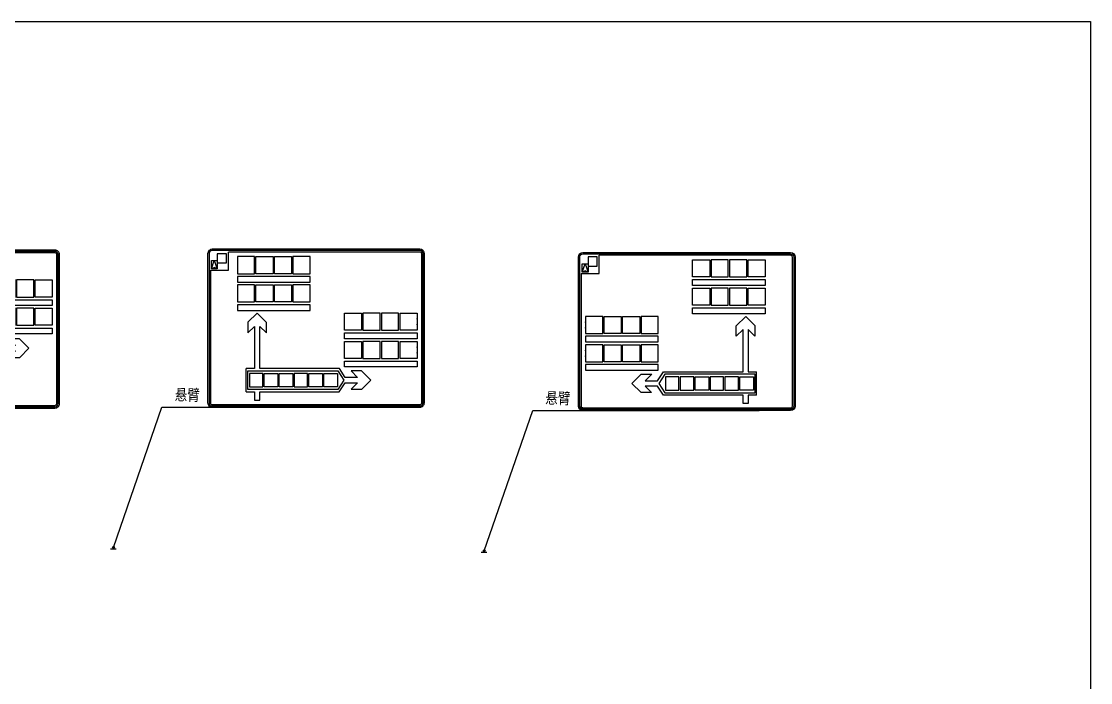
# Model space of a CAD drawing. Header units: millimetres. Extents: x 108070 to 108876, y 12470 to 12955.
# Drawn here: x 108587 to 108755.3, y 12579 to 12683.1 of the extents above; entities that cross this region are included whole.
import ezdxf

# ---------------------------------------------------------------- set-up
doc = ezdxf.new("R2010")
doc.units = ezdxf.units.MM
doc.header["$LTSCALE"] = 10
doc.layers.add('@-交通标志', color=7, linetype='CONTINUOUS')
doc.styles.add('-黑体', font='simhei.ttf', dxfattribs={"width": 0.8})

# ---------------------------------------------------------------- blocks, each defined once
blk = doc.blocks.new('A$C68AE73CF')
at = {"layer": '@-交通标志'}
for points in [[(0, 0), (460, 0, 0.414214), (470, 10), (470, 340, 0.414214), (460, 350), (0, 350, 0.414214), (-10, 340), (-10, 10, 0.414214)], [(0, 3), (460, 3, 0.414214), (467, 10), (467, 340, 0.414214), (460, 347), (0, 347, 0.414214), (-7, 340), (-7, 10, 0.414214)]]:
    blk.add_lwpolyline(points, format="xyb", close=True, dxfattribs=at)
blk.add_lwpolyline([(-4, 304), (-4, 10, 0.414214), (0, 6), (460, 6, 0.414214), (464, 10), (464, 340, 0.414214), (460, 344), (36, 344)], format="xyb", dxfattribs=at)
for points in [[(-4, 304), (36, 304), (36, 344)], [(-1.4, 306.5), (4.7, 324.9), (11.4, 306.4), (4.8, 309.4), (-1.4, 306.5)], [(224.2, 158.7), (235.8, 158.7), (128.1, 158.7), (115.4, 138.7), (87.7, 138.7), (102.2, 153.1), (79.2, 153.1), (58.3, 132.6), (78.6, 112.3), (102, 112.3), (87.8, 126.5), (115.4, 126.5), (128.4, 106.4), (224.2, 106.4), (224.2, 106.4), (224.2, 16), (235.8, 16), (235.8, 106.4), (332.1, 106.4), (345.1, 126.5), (372.7, 126.5), (358.5, 112.3), (381.9, 112.3), (402.2, 132.6), (381.3, 153.1), (358.3, 153.1), (372.8, 138.7), (345.1, 138.7), (332.4, 158.7), (235.8, 158.7)]]:
    blk.add_lwpolyline(points, dxfattribs=at)
for points in [[(11.4, 320.2), (31.4, 320.2), (31.4, 340.2), (11.4, 340.2)], [(-1.3, 325), (11.4, 325), (11.4, 306.4), (-1.3, 306.4)], [(6, 246), (44, 246), (44, 284), (6, 284)], [(85, 246), (47, 246), (47, 284), (85, 284)], [(126, 246), (88, 246), (88, 284), (126, 284)], [(129, 246), (167, 246), (167, 284), (129, 284)], [(331, 246), (293, 246), (293, 284), (331, 284)], [(334, 246), (372, 246), (372, 284), (334, 284)], [(375, 246), (413, 246), (413, 284), (375, 284)], [(454, 246), (416, 246), (416, 284), (454, 284)], [(6, 227.3), (167, 227.3), (167, 240), (6, 240)], [(454, 227.3), (293, 227.3), (293, 240), (454, 240)], [(6, 183.3), (44, 183.3), (44, 221.3), (6, 221.3)], [(85, 183.3), (47, 183.3), (47, 221.3), (85, 221.3)], [(126, 183.3), (88, 183.3), (88, 221.3), (126, 221.3)], [(129, 183.3), (167, 183.3), (167, 221.3), (129, 221.3)], [(331, 183.3), (293, 183.3), (293, 221.3), (331, 221.3)], [(334, 183.3), (372, 183.3), (372, 221.3), (334, 221.3)], [(375, 183.3), (413, 183.3), (413, 221.3), (375, 221.3)], [(454, 183.3), (416, 183.3), (416, 221.3), (454, 221.3)], [(6, 164.7), (167, 164.7), (167, 177.3), (6, 177.3)], [(454, 164.7), (293, 164.7), (293, 177.3), (454, 177.3)], [(329.3, 153), (342.3, 132.6), (329, 112.1), (131.5, 112.1), (118.2, 132.6), (131.2, 153)], [(133.1, 117.6), (163.1, 117.6), (163.1, 147.6), (133.1, 147.6)], [(196.1, 117.6), (166.1, 117.6), (166.1, 147.6), (196.1, 147.6)], [(229.1, 117.6), (199.1, 117.6), (199.1, 147.6), (229.1, 147.6)], [(232.1, 117.6), (262.1, 117.6), (262.1, 147.6), (232.1, 147.6)], [(295.1, 117.6), (265.1, 117.6), (265.1, 147.6), (295.1, 147.6)], [(328.1, 117.6), (298.1, 117.6), (298.1, 147.6), (328.1, 147.6)]]:
    blk.add_lwpolyline(points, close=True, dxfattribs=at)
for p in [(6, 196), (6, 183.3)]:
    blk.add_point(p, dxfattribs=at)
blk = doc.blocks.new('A$C62127A60')
at = {"layer": '@-交通标志'}
for points in [[(0, 0), (460, 0, 0.414214), (470, 10), (470, 340, 0.414214), (460, 350), (0, 350, 0.414214), (-10, 340), (-10, 10, 0.414214)], [(0, 3), (460, 3, 0.414214), (467, 10), (467, 340, 0.414214), (460, 347), (0, 347, 0.414214), (-7, 340), (-7, 10, 0.414214)]]:
    blk.add_lwpolyline(points, format="xyb", close=True, dxfattribs=at)
blk.add_lwpolyline([(-4, 304), (-4, 10, 0.414214), (0, 6), (460, 6, 0.414214), (464, 10), (464, 340, 0.414214), (460, 344), (36, 344)], format="xyb", dxfattribs=at)
for points in [[(-4, 304), (36, 304), (36, 344)], [(-1.4, 306.5), (4.7, 324.9), (11.4, 306.4), (4.8, 309.4), (-1.4, 306.5)], [(75.6, 34), (93.7, 34), (93.8, 34), (93.8, 16), (105.4, 16), (105.4, 34), (281.5, 34), (294.4, 54), (322, 54), (307.9, 39.8), (331.2, 39.8), (351.6, 60.1), (330.7, 80.6), (307.6, 80.6), (322.2, 66.3), (294.4, 66.3), (281.7, 86.2), (105.4, 86.2), (105.4, 179.3), (120.6, 164.9), (120.6, 188), (99.4, 208.7), (79.2, 188.4), (79.2, 164.8), (93.8, 179.3), (93.8, 86.2), (93.4, 86.2), (75.6, 86.2)], [(454, 208.7), (454, 170.7)], [(454, 146), (454, 108)], [(75.6, 34), (75.6, 86.2)], [(78.6, 80.5), (78.6, 80.5), (278.6, 80.5), (291.6, 60.1), (278.4, 39.6), (78.6, 39.6)], [(78.6, 39.6), (78.6, 80.5)]]:
    blk.add_lwpolyline(points, dxfattribs=at)
for points in [[(11.4, 320.2), (31.4, 320.2), (31.4, 340.2), (11.4, 340.2)], [(56, 296), (94, 296), (94, 334), (56, 334)], [(135, 296), (97, 296), (97, 334), (135, 334)], [(176, 296), (138, 296), (138, 334), (176, 334)], [(179, 296), (217, 296), (217, 334), (179, 334)], [(-1.3, 325), (11.4, 325), (11.4, 306.4), (-1.3, 306.4)], [(56, 277.3), (217, 277.3), (217, 290), (56, 290)], [(56, 233.3), (94, 233.3), (94, 271.3), (56, 271.3)], [(135, 233.3), (97, 233.3), (97, 271.3), (135, 271.3)], [(176, 233.3), (138, 233.3), (138, 271.3), (176, 271.3)], [(179, 233.3), (217, 233.3), (217, 271.3), (179, 271.3)], [(56, 214.7), (217, 214.7), (217, 227.3), (56, 227.3)], [(331, 170.7), (293, 170.7), (293, 208.7), (331, 208.7)], [(334, 170.7), (372, 170.7), (372, 208.7), (334, 208.7)], [(375, 170.7), (413, 170.7), (413, 208.7), (375, 208.7)], [(454, 170.7), (416, 170.7), (416, 208.7), (454, 208.7)], [(454, 152), (293, 152), (293, 164.7), (454, 164.7)], [(331, 108), (293, 108), (293, 146), (331, 146)], [(334, 108), (372, 108), (372, 146), (334, 146)], [(375, 108), (413, 108), (413, 146), (375, 146)], [(454, 108), (416, 108), (416, 146), (454, 146)], [(454, 89.3), (293, 89.3), (293, 102), (454, 102)], [(82.4, 45.1), (112.4, 45.1), (112.4, 75.1), (82.4, 75.1)], [(145.4, 45.1), (115.4, 45.1), (115.4, 75.1), (145.4, 75.1)], [(178.4, 45.1), (148.4, 45.1), (148.4, 75.1), (178.4, 75.1)], [(181.4, 45.1), (211.4, 45.1), (211.4, 75.1), (181.4, 75.1)], [(244.4, 45.1), (214.4, 45.1), (214.4, 75.1), (244.4, 75.1)], [(277.4, 45.1), (247.4, 45.1), (247.4, 75.1), (277.4, 75.1)]]:
    blk.add_lwpolyline(points, close=True, dxfattribs=at)
for p in [(454, 196), (454, 183.3), (454, 133.3), (454, 120.7)]:
    blk.add_point(p, dxfattribs=at)
blk = doc.blocks.new('A$C0D514A51')
at = {"layer": '@-交通标志'}
for p, q in [((-0.71, 0.71), (-0.71, 24.16)), ((-0.5, 0.71), (-0.5, 24.16)), ((0, 24.87), (32.69, 24.87)), ((0, 24.66), (32.69, 24.66)), ((17.27, 23.73), (19.97, 23.73)), ((17.27, 21.03), (17.27, 23.73)), ((19.97, 23.73), (19.97, 21.03)), ((20.18, 23.73), (20.18, 21.03)), ((22.88, 23.73), (20.18, 23.73)), ((22.88, 21.03), (22.88, 23.73)), ((23.09, 23.73), (23.09, 21.03)), ((25.79, 23.73), (23.09, 23.73)), ((25.79, 21.03), (25.79, 23.73)), ((26.01, 23.73), (28.71, 23.73)), ((26.01, 21.03), (26.01, 23.73)), ((28.71, 23.73), (28.71, 21.03)), ((33.18, 24.16), (33.18, 0.71)), ((33.4, 24.16), (33.4, 0.71)), ((19.97, 21.03), (17.27, 21.03)), ((17.27, 20.61), (28.71, 20.61)), ((17.27, 19.71), (17.27, 20.61)), ((20.18, 21.03), (22.88, 21.03)), ((23.09, 21.03), (25.79, 21.03)), ((28.71, 21.03), (26.01, 21.03)), ((28.71, 20.61), (28.71, 19.71)), ((28.71, 19.71), (17.27, 19.71)), ((17.27, 19.28), (19.97, 19.28)), ((17.27, 16.58), (17.27, 19.28)), ((19.97, 19.28), (19.97, 16.58)), ((20.18, 19.28), (20.18, 16.58)), ((22.88, 19.28), (20.18, 19.28)), ((22.88, 16.58), (22.88, 19.28)), ((23.09, 19.28), (23.09, 16.58)), ((25.79, 19.28), (23.09, 19.28)), ((25.79, 16.58), (25.79, 19.28)), ((26.01, 19.28), (28.71, 19.28)), ((26.01, 16.58), (26.01, 19.28)), ((28.71, 19.28), (28.71, 16.58)), ((19.97, 16.58), (17.27, 16.58)), ((17.27, 16.15), (28.71, 16.15)), ((17.27, 15.25), (17.27, 16.15)), ((28.71, 15.25), (17.27, 15.25)), ((20.18, 16.58), (22.88, 16.58)), ((23.09, 16.58), (25.79, 16.58)), ((28.71, 16.58), (26.01, 16.58)), ((28.71, 16.15), (28.71, 15.25)), ((0.43, 14.83), (0.43, 12.13)), ((0.43, 14.83), (0.43, 12.13)), ((3.13, 14.83), (0.43, 14.83)), ((3.13, 12.13), (3.13, 14.83)), ((3.34, 14.83), (6.04, 14.83)), ((3.34, 12.13), (3.34, 14.83)), ((6.04, 14.83), (6.04, 12.13)), ((6.25, 14.83), (8.95, 14.83)), ((6.25, 12.13), (6.25, 14.83)), ((8.95, 14.83), (8.95, 12.13)), ((9.17, 14.83), (9.17, 12.13)), ((11.87, 14.83), (9.17, 14.83)), ((11.87, 12.13), (11.87, 14.83)), ((24.12, 13.36), (25.62, 14.83)), ((25.62, 14.83), (27.06, 13.39)), ((0.43, 12.13), (3.13, 12.13)), ((6.04, 12.13), (3.34, 12.13)), ((8.95, 12.13), (6.25, 12.13)), ((9.17, 12.13), (11.87, 12.13)), ((24.12, 11.71), (24.12, 13.36)), ((25.2, 12.74), (24.12, 11.71)), ((25.2, 6.12), (25.2, 12.74)), ((26.02, 12.74), (26.02, 6.12)), ((27.06, 11.71), (26.02, 12.74)), ((27.06, 13.39), (27.06, 11.71)), ((0.43, 11.7), (0.43, 10.8)), ((11.87, 11.7), (0.43, 11.7)), ((0.43, 10.8), (11.87, 10.8)), ((0.43, 10.37), (0.43, 7.67)), ((0.43, 10.37), (0.43, 7.67)), ((3.13, 10.37), (0.43, 10.37)), ((3.13, 7.67), (3.13, 10.37)), ((3.34, 10.37), (6.04, 10.37)), ((3.34, 7.67), (3.34, 10.37)), ((6.04, 10.37), (6.04, 7.67)), ((6.25, 10.37), (8.95, 10.37)), ((6.25, 7.67), (6.25, 10.37)), ((8.95, 10.37), (8.95, 7.67)), ((9.17, 10.37), (9.17, 7.67)), ((11.87, 10.37), (9.17, 10.37)), ((11.87, 10.8), (11.87, 11.7)), ((11.87, 7.67), (11.87, 10.37)), ((0.43, 7.67), (3.13, 7.67)), ((0.43, 7.25), (0.43, 6.35)), ((11.87, 7.25), (0.43, 7.25)), ((6.04, 7.67), (3.34, 7.67)), ((8.95, 7.67), (6.25, 7.67)), ((9.17, 7.67), (11.87, 7.67)), ((11.87, 6.35), (11.87, 7.25)), ((0.43, 6.35), (11.87, 6.35)), ((7.71, 4.27), (9.19, 5.73)), ((9.19, 5.73), (10.83, 5.73)), ((10.83, 5.73), (9.79, 4.71)), ((11.77, 4.71), (12.67, 6.12)), ((12.89, 5.72), (11.97, 4.27)), ((12.67, 6.12), (25.2, 6.12)), ((27.1, 5.72), (12.89, 5.72)), ((12.98, 5.33), (12.98, 3.2)), ((15.11, 5.33), (12.98, 5.33)), ((15.11, 3.2), (15.11, 5.33)), ((15.32, 5.33), (15.32, 3.2)), ((17.45, 5.33), (15.32, 5.33)), ((17.45, 3.2), (17.45, 5.33)), ((17.66, 5.33), (19.8, 5.33)), ((17.66, 3.2), (17.66, 5.33)), ((19.8, 5.33), (19.8, 3.2)), ((20.01, 5.33), (20.01, 3.2)), ((22.14, 5.33), (20.01, 5.33)), ((22.14, 3.2), (22.14, 5.33)), ((22.35, 5.33), (22.35, 3.2)), ((24.49, 5.33), (22.35, 5.33)), ((24.49, 3.2), (24.49, 5.33)), ((24.7, 5.33), (26.83, 5.33)), ((24.7, 3.2), (24.7, 5.33)), ((26.02, 6.12), (26.05, 6.12)), ((26.05, 6.12), (27.32, 6.12)), ((26.83, 5.33), (26.83, 3.2)), ((27.1, 2.81), (27.1, 5.72)), ((27.1, 5.72), (27.1, 5.72)), ((27.32, 2.41), (27.32, 6.12)), ((9.15, 2.83), (7.71, 4.27)), ((9.79, 4.71), (11.77, 4.71)), ((9.81, 3.84), (10.81, 2.83)), ((11.77, 3.84), (9.81, 3.84)), ((12.69, 2.41), (11.77, 3.84)), ((11.97, 4.27), (12.91, 2.81)), ((10.81, 2.83), (9.15, 2.83)), ((25.2, 2.41), (12.69, 2.41)), ((12.91, 2.81), (27.1, 2.81)), ((12.98, 3.2), (15.11, 3.2)), ((15.32, 3.2), (17.45, 3.2)), ((19.8, 3.2), (17.66, 3.2)), ((20.01, 3.2), (22.14, 3.2)), ((22.35, 3.2), (24.49, 3.2)), ((26.83, 3.2), (24.7, 3.2)), ((25.2, 1.14), (25.2, 2.41)), ((26.02, 2.41), (26.02, 1.14)), ((26.03, 2.41), (26.02, 2.41)), ((27.32, 2.41), (26.03, 2.41)), ((32.69, 0.21), (0, 0.21)), ((32.69, 0), (0, 0)), ((26.02, 1.14), (25.2, 1.14))]:
    blk.add_line(p, q, dxfattribs=at)
blk.add_lwpolyline([(-0.28, 21.6), (-0.28, 0.71, 0.414214), (0, 0.43), (32.69, 0.43, 0.414214), (32.97, 0.71), (32.97, 24.16, 0.414214), (32.69, 24.44), (2.56, 24.44)], format="xyb", dxfattribs=at)
for points in [[(-0.28, 21.6), (2.56, 21.6), (2.56, 24.44)], [(-0.1, 21.78), (0.34, 23.08), (0.81, 21.77), (0.34, 21.98), (-0.1, 21.78)]]:
    blk.add_lwpolyline(points, dxfattribs=at)
for points in [[(0.81, 22.75), (2.23, 22.75), (2.23, 24.18), (0.81, 24.18)], [(-0.09, 23.09), (0.81, 23.09), (0.81, 21.77), (-0.09, 21.77)]]:
    blk.add_lwpolyline(points, close=True, dxfattribs=at)
at = {"layer": '@-交通标志', "extrusion": (0, 0, -1)}
for centre, major_axis, start_param, end_param in [((0, 24.16), (0.502, 0.502), 3.926991, 5.497787), ((0, 24.16), (0.352, 0.352), 3.926991, 5.497787), ((32.69, 24.16), (-0.502, 0.502), 0.785398, 2.356194), ((32.69, 24.16), (-0.352, 0.352), 0.785398, 2.356194), ((0, 0.71), (-0.502, 0.502), 3.926991, 5.497787), ((0, 0.71), (-0.352, 0.352), 3.926991, 5.497787), ((0, 0.71), (-0.201, 0.201), 3.926991, 5.497787), ((32.69, 0.71), (0.502, 0.502), 0.785398, 2.356194), ((32.69, 0.71), (0.352, 0.352), 0.785398, 2.356194)]:
    blk.add_ellipse(centre, major_axis=major_axis, ratio=1, start_param=start_param, end_param=end_param, dxfattribs=at)
at = {"layer": '@-交通标志'}
for p in [(0.43, 13.93), (0.43, 13.03), (0.43, 9.47), (0.43, 8.57)]:
    blk.add_point(p, dxfattribs=at)
blk = doc.blocks.new('A$C52110395')
at = {"layer": '@-交通标志', "linetype": 'ByBlock', "lineweight": -3}
for points in [[(0.13, 0, 1), (-0.13, 0, 1)], [(0.46, -0.38), (0.46, -0.14), (-0.5, -0.14), (-0.5, -0.37)]]:
    blk.add_hatch(color=14, dxfattribs=at).paths.add_polyline_path(points)
at = {"layer": '@-交通标志', "color": 14}
blk.add_circle((0, 0), 0.132, dxfattribs=at)

msp = doc.modelspace()

# ---------------------------------------------------------------- linework, layer by layer
at = {"layer": '@-交通标志', "lineweight": 0, "ltscale": 0.5}
for p, q in [((108619.1, 12622.35), (108609.13, 12622.35)), ((108677.44, 12621.83), (108667.47, 12621.83))]:
    msp.add_line(p, q, dxfattribs=at)
at = {"layer": '@-交通标志'}
msp.add_lwpolyline([(108307.4, 12683.1), (108755.28, 12683.1), (108755.28, 12470.28), (108307.4, 12470.28)], close=True, dxfattribs=at)
for points in [[(108601.5, 12600.3), (108609.13, 12622.35)], [(108609.13, 12622.35), (108644.8, 12622.35)], [(108659.84, 12599.77), (108667.47, 12621.83)], [(108667.47, 12621.83), (108703.13, 12621.83)]]:
    msp.add_lwpolyline(points, dxfattribs=at)

# ---------------------------------------------------------------- block references
for name, p, xscale, yscale, zscale in [('A$C68AE73CF', (108559.6, 12622.23), 0.07105327844328713, 0.07105327844328713, 0.07105327844328713), ('A$C62127A60', (108617.03, 12622.35), 0.0710571840609191, 0.0710571840609191, 0.0710571840609191)]:
    msp.add_blockref(name, p, dxfattribs=dict(at, xscale=xscale, yscale=yscale, zscale=zscale))
for name, p in [('A$C0D514A51', (108675.37, 12621.83)), ('A$C52110395', (108601.5, 12600.3)), ('A$C52110395', (108659.84, 12599.77))]:
    msp.add_blockref(name, p, dxfattribs=at)

# ---------------------------------------------------------------- texts
at = {"layer": '@-交通标志', "style": '-黑体', "width": 0.8}
for p in [(108611.12, 12623.46), (108669.45, 12622.94)]:
    msp.add_text('悬臂', height=1.8, rotation=358.4218, dxfattribs=at).set_placement(p)

doc.saveas('drawing.dxf')
